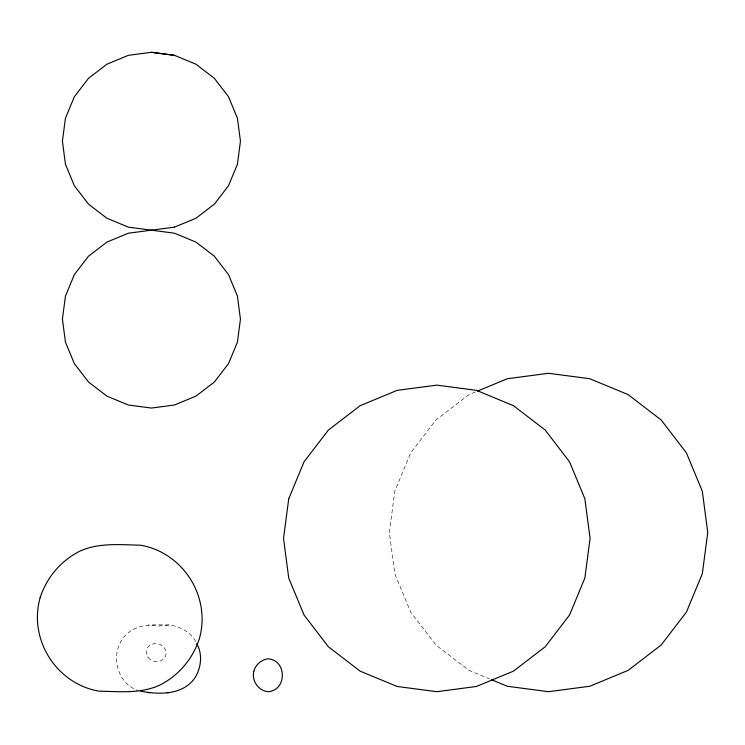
<?xml version="1.0" encoding="UTF-8"?>
<svg xmlns="http://www.w3.org/2000/svg" width="745" height="745" viewBox="0 0 745 745"><rect width="100%" height="100%" fill="white"/><g stroke="black" fill="none" stroke-linecap="round" stroke-linejoin="round"><path stroke-width="0.56" stroke-dasharray="3.73 2.79" d="M475.357 391.972L468.95 394.627L435.983 419.919L410.681 452.895L394.776 491.29L389.356 532.489L394.776 573.697L410.681 612.092L435.983 645.058L468.95 670.36L489.214 678.76M195.684 641.566C190.32 631.816 179.536 626.051 168.64 625.008C155.258 624.906 140.544 623.341 129.248 632.077C108.714 647.191 114.087 682.346 138.198 690.624M168.64 625.008L158.434 626.024L148.236 625.008M148.153 657.565A10.03 8.949 15 0 0 165.297 656.671A10.03 8.949 15 0 0 155.016 643.596A10.03 8.949 15 0 0 148.153 657.565"/><path stroke-width="1.12" d="M174.47 227.141L195.944 218.257L214.383 204.121L228.529 185.701L237.422 164.254L240.449 141.233L237.422 118.213L228.529 96.766L214.383 78.346L195.944 64.21L174.47 55.326L151.431 52.299L128.391 55.326L106.926 64.21L88.487 78.346L74.342 96.766L65.448 118.213L62.412 141.233L65.448 164.254L74.342 185.701L88.487 204.121L106.926 218.257L128.391 227.141L174.47 233.204L195.944 242.088L214.383 256.224L228.529 274.644L237.422 296.091L240.449 319.111L237.422 342.132L228.529 363.579L214.383 381.999L195.944 396.135L174.47 405.019L151.431 408.055L128.391 405.019L106.926 396.135L88.487 381.999L74.342 363.579L65.448 342.132L62.412 319.111L65.448 296.091L74.342 274.644L88.487 256.224L106.926 242.088L128.391 233.204L174.432 227.141M477.489 391.088L507.345 378.721L548.553 373.292L589.751 378.721L628.147 394.627L661.122 419.919L686.424 452.895L702.33 491.29L707.75 532.489L702.33 573.697L686.424 612.092L661.122 645.058L628.147 670.36L589.751 686.266L548.553 691.695L507.345 686.266L491.355 679.636M140.433 691.081C158.89 694.778 182.534 695.336 194.687 678.192C201.187 668.042 202.891 654.287 196.689 643.606M148.236 692.701L150.499 692.478M174.47 55.326L151.431 52.299M166.368 692.478L168.64 692.701M253.849 671.273C251.372 680.613 258.459 690.773 268.079 691.695C287.076 690.466 287.076 660.051 268.079 658.822C261.346 659.614 255.526 664.698 253.849 671.273M288.743 498.75L283.519 538.411L288.743 578.083L304.062 615.053L328.415 646.8L360.161 671.152L397.132 686.471L436.803 691.695L476.465 686.471L513.435 671.152L545.182 646.8L569.534 615.053L584.853 578.083L590.077 538.411L584.853 498.75L569.534 461.779L545.182 430.033L513.435 405.68L476.465 390.361L436.803 385.137L397.132 390.361L360.161 405.68L328.415 430.033L304.062 461.779L288.743 498.75M40.155 597.658C28.263 639.34 56.303 683.873 99.029 691.164C119.638 691.565 140.954 693.93 160.231 684.916C178.865 675.259 192.908 658.673 199.353 638.698C211.235 597.015 183.196 552.483 140.47 545.191C119.861 544.781 98.545 542.425 79.268 551.44C60.634 561.097 46.6 577.682 40.155 597.658"/></g></svg>
